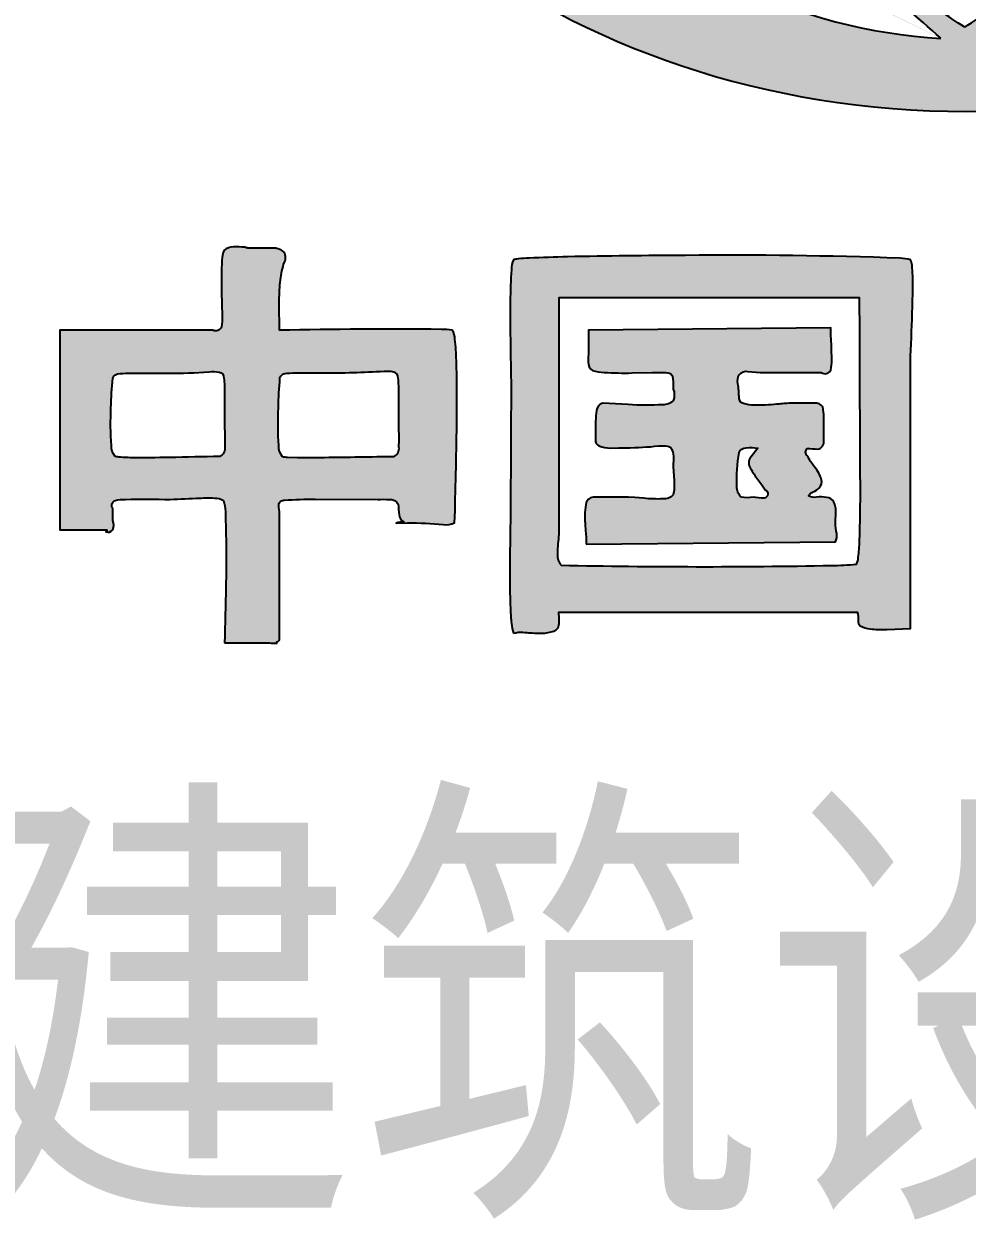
# Model space of a CAD drawing. Extents: x 6827379 to 6887889, y 99218 to 177608.
# Drawn here: x 6866640 to 6867181, y 164539 to 165225 of the extents above; entities that cross this region are included whole.
import ezdxf
from ezdxf.enums import TextEntityAlignment as Align

# ---------------------------------------------------------------- set-up
doc = ezdxf.new("R2010")
doc.units = 0
doc.header["$LTSCALE"] = 1000
doc.header["$MEASUREMENT"] = 0
doc.linetypes.add('CONTINOUS', pattern=[2000000.0, 1000000.0, 1000000.0])
doc.layers.add('公司徽标', color=7, linetype='Continuous')
doc.layers.add('校对1', color=2, linetype='Continuous')
doc.styles.add('黑体', font='simhei.ttf')

# ---------------------------------------------------------------- blocks, each defined once
blk = doc.blocks.new('徽标')
h = blk.add_hatch(color=256)
edge = h.paths.add_edge_path()
edge.add_ellipse((364018.3, -335679.1), major_axis=(-869.7, 0), ratio=0.832913, start_angle=188.1305, end_angle=531.8695)
edge.add_line((364879.3, -335781.5), (364645.2, -335781.5))
edge.add_ellipse((364025.8, -335679.1), major_axis=(0, 641.6), ratio=0.977882, start_angle=597.9537, end_angle=620.8115, ccw=False)
edge.add_arc((364026.1, -336728.9), 886.4, 53.1579, 55.1115)
edge.add_line((364533.2, -336001.8), (364546.1, -335950.7))
edge.add_line((364546.1, -335950.7), (364441.5, -335950.7))
edge.add_arc((363803.5, -336965.2), 1198.5, 57.8335, 63.4813)
edge.add_line((364338.6, -335892.8), (364434, -335892.8))
edge.add_line((364434, -335892.8), (364428.4, -335920.5))
edge.add_line((364428.4, -335920.5), (364550.3, -335920.5))
edge.add_line((364550.3, -335920.5), (364576.1, -335823.3))
edge.add_line((364576.1, -335823.3), (364224.8, -335823.3))
edge.add_line((364224.8, -335823.3), (364220.3, -335864))
edge.add_arc((364026.1, -336728.9), 886.4, 77.3511, 78.9883)
edge.add_line((364195.5, -335858.8), (364199.2, -335823.3))
edge.add_line((364199.2, -335823.3), (363851, -335823.3))
edge.add_line((363851, -335823.3), (363856.4, -335858.9))
edge.add_arc((364026.1, -336728.9), 886.4, 101.0415, 102.4571)
edge.add_line((363834.9, -335863.3), (363828.5, -335823.3))
edge.add_line((363828.5, -335823.3), (363470.6, -335823.3))
edge.add_line((363470.6, -335823.3), (363519.5, -336001.6))
edge.add_arc((364026.1, -336728.9), 886.4, 124.8615, 126.8755)
edge.add_ellipse((364025.8, -335679.1), major_axis=(0, 641.6), ratio=0.977882, start_angle=450.9671, end_angle=482.0789, ccw=False)
edge.add_line((363398.5, -335689.9), (363686.8, -335689.9))
edge.add_spline(control_points=[(363686.8, -335689.9), (363688.9, -335722.9), (363691.5, -335765), (363697.3, -335806.6), (363698.7, -335823.3)], knot_values=[2303.032966, 2303.032966, 2303.032966, 2303.032966, 2685.58307, 2791.009081, 2791.009081, 2791.009081, 2791.009081], degree=3, periodic=0)
edge.add_line((363698.7, -335823.3), (363722.2, -335823.3))
edge.add_spline(control_points=[(363722.2, -335823.3), (363721.3, -335818), (363720.6, -335799.6), (363719.2, -335790.1), (363718.7, -335785.9), (363717.8, -335779.1), (363717.5, -335782.1), (363717, -335777.1), (363716.7, -335774.6), (363715.9, -335767), (363715.4, -335762), (363714, -335746.9), (363713.2, -335736.7), (363711.6, -335713.9), (363710.8, -335701.2), (363709.9, -335689.9)], knot_values=[2288.744103, 2288.744103, 2288.744103, 2288.744103, 2352.11953, 2352.11953, 2403.26372, 2403.26372, 2433.243071, 2433.243071, 2463.222421, 2463.222421, 2523.181122, 2523.181122, 2643.098524, 2643.098524, 2791.009081, 2791.009081, 2791.009081, 2791.009081], degree=3, periodic=0)
edge.add_line((363709.9, -335689.9), (363936.6, -335689.9))
edge.add_arc((363799.7, -335509.8), 226.3, 285.3053, 307.2601, ccw=False)
edge.add_arc((363840.1, -335658.9), 71.8, 276.7251, 285.5924, ccw=False)
edge.add_line((363848.5, -335730.2), (363748.9, -335740.7))
edge.add_line((363748.9, -335740.7), (363743.4, -335741))
edge.add_arc((363742.9, -335762), 21, 88.7111, 119.3613)
edge.add_arc((363736.6, -335751.8), 9.08, 116.4483, 177.5678)
edge.add_line((363727.6, -335751.4), (363727.6, -335794.9))
edge.add_line((363727.6, -335794.9), (364309.6, -335794.9))
edge.add_line((364309.6, -335794.9), (364309.6, -335751.4))
edge.add_arc((364300.5, -335751.8), 9.08, 2.4322, 63.5517)
edge.add_arc((364294.2, -335762), 21, 60.6387, 91.2889)
edge.add_line((364293.7, -335741), (364288.2, -335740.7))
edge.add_line((364288.2, -335740.7), (364188.6, -335730.2))
edge.add_arc((364197, -335658.9), 71.8, 254.4076, 263.2749, ccw=False)
edge.add_arc((364237.5, -335509.8), 226.3, 232.7399, 254.6947, ccw=False)
edge.add_line((364100.5, -335689.9), (364326.6, -335689.9))
edge.add_spline(control_points=[(364326.6, -335689.9), (364325.8, -335701.2), (364325, -335713.9), (364323.4, -335736.7), (364322.6, -335746.9), (364321.2, -335762), (364320.7, -335767), (364319.9, -335774.6), (364319.6, -335777.1), (364319, -335782.1), (364318.7, -335779.1), (364317.9, -335785.9), (364317.3, -335790.1), (364316, -335799.6), (364315.2, -335818), (364314.4, -335823.3)], knot_values=[2288.744103, 2288.744103, 2288.744103, 2288.744103, 2436.65466, 2436.65466, 2556.572062, 2556.572062, 2616.530763, 2616.530763, 2646.510113, 2646.510113, 2676.489464, 2676.489464, 2727.633654, 2727.633654, 2791.009081, 2791.009081, 2791.009081, 2791.009081], degree=3, periodic=0)
edge.add_line((364314.4, -335823.3), (364337.9, -335823.3))
edge.add_spline(control_points=[(364337.9, -335823.3), (364339.3, -335806.6), (364345.1, -335765), (364347.7, -335722.9), (364349.8, -335689.9)], knot_values=[2306.755171, 2306.755171, 2306.755171, 2306.755171, 2412.17994, 2794.730045, 2794.730045, 2794.730045, 2794.730045], degree=3, periodic=0)
edge.add_line((364349.8, -335689.9), (364653.2, -335689.9))
edge.add_line((364653.2, -335689.9), (364653.2, -335668.2))
edge.add_line((364653.2, -335668.2), (364349.8, -335668.2))
edge.add_spline(control_points=[(364349.8, -335668.2), (364347.7, -335635.2), (364343.4, -335566.7), (364330.8, -335499.4), (364322.3, -335464.7)], knot_values=[1999.885526, 1999.885526, 1999.885526, 1999.885526, 2382.43563, 2794.730045, 2794.730045, 2794.730045, 2794.730045], degree=3, periodic=0)
edge.add_arc((364026.1, -334629.2), 886.4, 289.5184, 306.8421)
edge.add_ellipse((364025.8, -335679.1), major_axis=(0, 641.6), ratio=0.977882, start_angle=279.1885, end_angle=302.0463, ccw=False)
edge.add_line((364645.2, -335576.6), (364879.3, -335576.6))
edge = h.paths.add_edge_path(flags=16)
edge.add_ellipse((364025.8, -335679.1), major_axis=(0, 641.6), ratio=0.977882, start_angle=363.1752, end_angle=415.8266, ccw=False)
edge.add_spline(control_points=[(363991.1, -335038.5), (363936.5, -335086.5), (363813.4, -335194.8), (363746, -335348.9), (363721.6, -335436.9)], knot_values=[0, 0, 0, 0, 836.015491, 1885.753275, 1885.753275, 1885.753275, 1885.753275], degree=3, periodic=0)
edge.add_arc((364026.1, -334629.2), 863.2, 233.0077, 249.3367, ccw=False)
edge = h.paths.add_edge_path(flags=16)
edge.add_spline(control_points=[(363743.5, -335444.8), (363744, -335442.8), (363744.6, -335440.8), (363751.4, -335416.8), (363758.4, -335394.9), (363774.4, -335352.1), (363783.2, -335331), (363802.8, -335290.2), (363813.6, -335270.3), (363830.9, -335242.3), (363836.7, -335233.5), (363845.7, -335220.6), (363848.7, -335216.3), (363853.4, -335210), (363854.9, -335208), (363858.1, -335203.8), (363859.7, -335201.7), (363866.7, -335192.9), (363872.2, -335186.2), (363877.9, -335179.6)], knot_values=[700.303191, 700.303191, 700.303191, 700.303191, 725.013408, 725.013408, 994.515531, 994.515531, 1264.017653, 1264.017653, 1533.519776, 1533.519776, 1660.506228, 1660.506228, 1723.999454, 1723.999454, 1755.746067, 1755.746067, 1787.49268, 1787.49268, 1892.743739, 1892.743739, 1892.743739, 1892.743739], degree=3, periodic=0)
edge.add_line((363877.9, -335179.6), (363877.9, -335250.7))
edge.add_arc((363885.7, -335250.5), 7.76, 181.1961, 233.8189)
edge.add_arc((363944.7, -335160.8), 115.1, 236.5082, 250.1075)
edge.add_arc((363617.3, -336044.5), 827.3, 67.8073, 69.6123, ccw=False)
edge.add_arc((363897.7, -335354.3), 82.3, 52.8031, 67.091, ccw=False)
edge.add_arc((363918.3, -335326.1), 47.4, 26.7447, 51.9911, ccw=False)
edge.add_arc((363868.1, -335347.2), 101.8, 14.1631, 24.6132, ccw=False)
edge.add_arc((363131.2, -335487.6), 851.7, -0.2523, 11.1927, ccw=False)
edge.add_arc((364026.1, -334629.2), 863.2, 250.8834, 267.1328, ccw=False)
edge = h.paths.add_edge_path(flags=16)
edge.add_arc((364026.1, -334629.2), 886.4, 233.1245, 249.4905)
edge.add_spline(control_points=[(363715.6, -335459.5), (363706.4, -335495.9), (363693.3, -335565), (363688.9, -335635.2), (363686.8, -335668.2)], knot_values=[1975.369182, 1975.369182, 1975.369182, 1975.369182, 2408.458977, 2791.009081, 2791.009081, 2791.009081, 2791.009081], degree=3, periodic=0)
edge.add_line((363686.8, -335668.2), (363398.5, -335668.2))
edge.add_ellipse((364025.8, -335679.1), major_axis=(0, 641.6), ratio=0.977882, start_angle=417.9211, end_angle=449.0329, ccw=False)
edge = h.paths.add_edge_path(flags=16)
edge.add_spline(control_points=[(363939.7, -335116), (363951.3, -335105), (363963.2, -335094.2), (363985.5, -335074.3), (363996, -335065.1), (364018.3, -335051.3)], knot_values=[0, 0, 0, 0, 187.462886, 187.462886, 347.795996, 347.795996, 347.795996, 347.795996], degree=3, periodic=0)
edge.add_spline(control_points=[(364018.3, -335051.3), (364040.6, -335065.1), (364051, -335074.3), (364073.4, -335094.2), (364085.3, -335105), (364096.9, -335116)], knot_values=[0, 0, 0, 0, 160.33311, 160.33311, 347.795996, 347.795996, 347.795996, 347.795996], degree=3, periodic=0)
edge.add_line((364096.9, -335116), (363939.7, -335116))
edge = h.paths.add_edge_path(flags=16)
edge.add_arc((364026.1, -334629.2), 886.4, 250.9997, 267.1851)
edge.add_arc((362746.9, -335486.6), 1236, 352.6731, 358.7013, ccw=False)
edge.add_arc((363921.9, -335634.4), 51.8, 319.238, 349.0841, ccw=False)
edge.add_line((363961.2, -335668.2), (363709.9, -335668.2))
edge.add_spline(control_points=[(363709.9, -335668.2), (363710.8, -335656.9), (363711.6, -335644.3), (363713.2, -335621.4), (363714, -335611.3), (363715.4, -335596.1), (363715.9, -335591.1), (363716.7, -335583.6), (363717, -335581.1), (363717.5, -335576.1), (363717.8, -335573.6), (363718.7, -335566.8), (363719.2, -335562.6), (363722.2, -335541.3), (363725.1, -335524.3), (363730.3, -335498.9), (363732.1, -335490.4), (363735, -335477.7), (363736, -335473.5), (363737.2, -335468.7), (363737.4, -335468), (363737.6, -335467.4)], knot_values=[1984.398737, 1984.398737, 1984.398737, 1984.398737, 2132.309294, 2132.309294, 2252.226696, 2252.226696, 2312.185397, 2312.185397, 2342.164748, 2342.164748, 2372.144098, 2372.144098, 2423.288288, 2423.288288, 2628.931724, 2628.931724, 2731.753442, 2731.753442, 2783.164301, 2783.164301, 2791.009081, 2791.009081, 2791.009081, 2791.009081], degree=3, periodic=0)
edge = h.paths.add_edge_path(flags=16)
edge.add_ellipse((364025.8, -335679.1), major_axis=(0, 641.6), ratio=0.977882, start_angle=304.1408, end_angle=358.2672, ccw=False)
edge.add_arc((364026.1, -334629.2), 863.2, 289.654, 306.9589, ccw=False)
edge.add_spline(control_points=[(364316.5, -335442.1), (364292.1, -335352.3), (364224.4, -335195.7), (364099.7, -335086), (364044.8, -335037.8)], knot_values=[0, 0, 0, 0, 1070.566713, 1910.303168, 1910.303168, 1910.303168, 1910.303168], degree=3, periodic=0)
edge = h.paths.add_edge_path(flags=16)
edge.add_arc((364118.8, -335326.1), 47.4, 128.0089, 153.2553, ccw=False)
edge.add_arc((364139.4, -335354.3), 82.3, 112.909, 127.1969, ccw=False)
edge.add_arc((364419.8, -336044.5), 827.3, 110.3877, 112.1927, ccw=False)
edge.add_arc((364092.5, -335160.8), 115.1, 289.8925, 303.4918)
edge.add_arc((364151.4, -335250.5), 7.76, 306.1811, 358.8039)
edge.add_line((364159.2, -335250.7), (364159.2, -335180.2))
edge.add_spline(control_points=[(364159.2, -335180.2), (364164.7, -335186.6), (364170.1, -335193.1), (364176.9, -335201.7), (364178.5, -335203.8), (364181.6, -335208), (364183.2, -335210), (364187.9, -335216.3), (364190.9, -335220.6), (364199.9, -335233.5), (364205.7, -335242.3), (364223, -335270.3), (364233.8, -335290.2), (364253.4, -335331), (364262.2, -335352.1), (364278.1, -335394.9), (364285.2, -335416.8), (364292.5, -335442.4), (364293.5, -335446), (364294.4, -335449.7)], knot_values=[703.550588, 703.550588, 703.550588, 703.550588, 805.554251, 805.554251, 837.300864, 837.300864, 869.047477, 869.047477, 932.540702, 932.540702, 1059.527154, 1059.527154, 1329.029277, 1329.029277, 1598.5314, 1598.5314, 1868.033523, 1868.033523, 1912.484879, 1912.484879, 1912.484879, 1912.484879], degree=3, periodic=0)
edge.add_arc((364026.1, -334629.2), 863.2, 271.8586, 288.1086, ccw=False)
edge.add_arc((364905.9, -335487.6), 851.7, 168.8073, 180.2945, ccw=False)
edge.add_arc((364169.1, -335347.2), 101.8, 155.3868, 165.8369, ccw=False)
edge = h.paths.add_edge_path(flags=16)
edge.add_arc((364026.1, -334629.2), 886.4, 271.8334, 288.0109)
edge.add_spline(control_points=[(364300.2, -335472.2), (364301, -335475.5), (364301.8, -335478.7), (364304.5, -335490.4), (364306.3, -335498.9), (364311.5, -335524.3), (364314.4, -335541.3), (364317.3, -335562.6), (364317.9, -335566.8), (364318.7, -335573.6), (364319, -335576.1), (364319.6, -335581.1), (364319.9, -335583.6), (364320.7, -335591.1), (364321.2, -335596.1), (364322.6, -335611.3), (364323.4, -335621.4), (364325, -335644.3), (364325.8, -335656.9), (364326.6, -335668.2)], knot_values=[2004.12379, 2004.12379, 2004.12379, 2004.12379, 2043.654376, 2043.654376, 2146.476094, 2146.476094, 2352.11953, 2352.11953, 2403.26372, 2403.26372, 2433.243071, 2433.243071, 2463.222421, 2463.222421, 2523.181122, 2523.181122, 2643.098524, 2643.098524, 2791.009081, 2791.009081, 2791.009081, 2791.009081], degree=3, periodic=0)
edge.add_line((364326.6, -335668.2), (364075.9, -335668.2))
edge.add_arc((364115.2, -335634.4), 51.8, 190.9159, 220.762, ccw=False)
edge.add_arc((365290.2, -335486.6), 1236, 181.3273, 187.3269, ccw=False)
h.paths.add_polyline_path([(363715.7, -335884.4), (363721.7, -335932.8), (363625.1, -335932.8), (363617.8, -335884.4)], flags=16)
edge = h.paths.add_edge_path(flags=16)
edge.add_arc((364026.1, -336728.9), 863.2, 101.1487, 102.5846, ccw=False)
edge.add_line((363859.2, -335882), (363887.5, -336110.3))
edge.add_line((363887.5, -336110.3), (364173.5, -336110.3))
edge.add_line((364173.5, -336110.3), (364181.5, -336025.9))
edge.add_line((364181.5, -336025.9), (363974.8, -336025.9))
edge.add_line((363974.8, -336025.9), (363971.8, -335990.1))
edge.add_line((363971.8, -335990.1), (364183.1, -335990.1))
edge.add_line((364183.1, -335990.1), (364189.9, -335933.7))
edge.add_line((364189.9, -335933.7), (363965.7, -335933.7))
edge.add_line((363965.7, -335933.7), (363962.7, -335897.2))
edge.add_line((363962.7, -335897.2), (364191.5, -335897.1))
edge.add_line((364191.5, -335897.1), (364193.4, -335882.1))
edge.add_arc((364026.1, -336728.9), 863.2, 77.1543, 78.8258, ccw=False)
edge.add_line((364218.1, -335887.3), (364197.1, -336110.3))
edge.add_line((364197.1, -336110.3), (364209.1, -336110.3))
edge.add_spline(control_points=[(364209.1, -336110.3), (364204.2, -336118.1), (364199.2, -336125.7), (364190.9, -336137.5), (364187.9, -336141.8), (364183.2, -336148.1), (364181.6, -336150.2), (364178.5, -336154.3), (364176.9, -336156.4), (364170.1, -336165), (364164.7, -336171.5), (364096.9, -336242.2)], knot_values=[703.550588, 703.550588, 703.550588, 703.550588, 814.50267, 814.50267, 877.995896, 877.995896, 909.742509, 909.742509, 941.489122, 941.489122, 1043.492785, 1043.492785, 1043.492785, 1043.492785], degree=3, periodic=0)
edge.add_spline(control_points=[(364096.9, -336242.2), (364085.3, -336253.1), (364073.4, -336263.9), (364051, -336283.9), (364040.6, -336293), (364018.3, -336306.9)], knot_values=[0, 0, 0, 0, 187.462886, 187.462886, 347.795996, 347.795996, 347.795996, 347.795996], degree=3, periodic=0)
edge.add_spline(control_points=[(364018.3, -336306.9), (363996, -336293), (363985.5, -336283.9), (363963.2, -336263.9), (363951.3, -336253.1), (363939.7, -336242.2)], knot_values=[0, 0, 0, 0, 160.33311, 160.33311, 347.795996, 347.795996, 347.795996, 347.795996], degree=3, periodic=0)
edge.add_spline(control_points=[(363939.7, -336242.2), (363872.2, -336171.9), (363866.7, -336165.3), (363859.7, -336156.4), (363858.1, -336154.3), (363854.9, -336150.2), (363853.4, -336148.1), (363848.7, -336141.8), (363845.7, -336137.5), (363837.4, -336125.7), (363832.4, -336118.1), (363827.5, -336110.3)], knot_values=[700.303191, 700.303191, 700.303191, 700.303191, 805.554251, 805.554251, 837.300864, 837.300864, 869.047477, 869.047477, 932.540702, 932.540702, 1043.492785, 1043.492785, 1043.492785, 1043.492785], degree=3, periodic=0)
edge.add_line((363827.5, -336110.3), (363877.6, -336110.3))
edge.add_line((363877.6, -336110.3), (363776, -336000.1))
edge.add_line((363776, -336000.1), (363853.5, -336000.1))
edge.add_line((363853.5, -336000.1), (363838.1, -335886.5))
edge = h.paths.add_edge_path(flags=16)
edge.add_line((363654.7, -336016.7), (363746.8, -336110.3))
edge.add_line((363746.8, -336110.3), (363800.2, -336110.3))
edge.add_spline(control_points=[(363800.2, -336110.3), (363811.9, -336129.8), (363864.7, -336208.5), (363936.5, -336271.7), (363991.1, -336319.7)], knot_values=[0, 0, 0, 0, 263.302181, 1099.317672, 1099.317672, 1099.317672, 1099.317672], degree=3, periodic=0)
edge.add_ellipse((364025.8, -335679.1), major_axis=(0, 641.6), ratio=0.977882, start_angle=492.2251, end_angle=536.8248, ccw=False)
edge.add_line((363561.2, -336110.3), (363680.2, -336110.3))
edge.add_line((363680.2, -336110.3), (363654.7, -336016.7))
edge = h.paths.add_edge_path(flags=16)
edge.add_line((363525.8, -336025.5), (363542.1, -336087.6))
edge.add_ellipse((364025.8, -335679.1), major_axis=(0, 641.6), ratio=0.977882, start_angle=484.1734, end_angle=489.5524, ccw=False)
edge.add_arc((364026.1, -336728.9), 863.2, 125.4282, 126.9923, ccw=False)
h.paths.add_polyline_path([(364332.3, -335921.8, -0.027016), (364420.7, -335969.7), (364409.1, -336036.8), (364316, -336036.8)], flags=16)
edge = h.paths.add_edge_path(flags=16)
edge.add_line((364236.3, -336110.3), (364490.5, -336110.3))
edge.add_ellipse((364025.8, -335679.1), major_axis=(0, 641.6), ratio=0.977882, start_angle=541.7328, end_angle=587.7749, ccw=False)
edge.add_spline(control_points=[(364044.8, -336320.4), (364099.7, -336272.1), (364171.7, -336208.8), (364224.7, -336129.8), (364236.3, -336110.3)], knot_values=[0, 0, 0, 0, 839.736455, 1102.997931, 1102.997931, 1102.997931, 1102.997931], degree=3, periodic=0)
edge = h.paths.add_edge_path(flags=16)
edge.add_arc((364026.1, -336728.9), 863.2, 53.0411, 54.4901, ccw=False)
edge.add_ellipse((364025.8, -335679.1), major_axis=(0, 641.6), ratio=0.977882, start_angle=591.2131, end_angle=595.8592, ccw=False)
edge.add_line((364514.9, -336081), (364527.5, -336026.3))
h = blk.add_hatch(color=256)
h.paths.add_polyline_path([(363433.7, -336664.8, 0.145327), (363430.7, -336654.7, 0.036094), (363418.9, -336653.7, 0.007832), (363232.7, -336654.7, -0.01136), (363232.2, -336620.2, -0.024468), (363233.6, -336596.8, -0.056682), (363238.1, -336576.6, 0.338715), (363236.5, -336563.9, 0.131927), (363228, -336560.9, -0.426442), (363228.5, -336560.4), (363196.2, -336560.4, -0.048296), (363192.8, -336559.4, 0.03083), (363179.6, -336559.1, 0.187842), (363168.9, -336562.8, 0.092708), (363166.5, -336574.2, 0.02134), (363166.1, -336610.7), (363166.9, -336638.5, -0.055893), (363165.9, -336650.8, -0.428914), (363156.2, -336654.7), (363107.3, -336654.7), (362980.6, -336654.7), (362980.6, -336883.8), (363034.5, -336883.8, -0.473253), (363033.5, -336886.1, 0.331351), (363041.2, -336883.8, 0.271547), (363041.2, -336873), (363041.2, -336859.6, -0.4744), (363044.2, -336849.9, -0.041814), (363055.8, -336848.7, -0.007932), (363107.3, -336848.8, 0.002372), (363141, -336847.3, -0.028746), (363157.8, -336847.2, -0.143566), (363168.3, -336850.1, -0.083678), (363170.4, -336862.7, -0.01506), (363171, -336949.1, -0.001448), (363169.6, -337013.2), (363212.4, -337013.2, 0.010181), (363229.4, -337013.7, 0.878796), (363228.2, -337012.6, 0.369309), (363232.7, -337007.8), (363232.7, -336905.4), (363232.7, -336865, -0.019189), (363231.7, -336856.6, -0.488311), (363238.2, -336849.6, -0.018632), (363273.5, -336848.6), (363345.2, -336848.8, -0.021916), (363358.4, -336848.8, -0.318722), (363368.7, -336854.3, 0.025293), (363369.9, -336867.9, 0.234334), (363375.2, -336874.6, 0.110469), (363366.2, -336876.1), (363379.5, -336875.8, -0.026848), (363420.4, -336877.5, 0.172396), (363433.4, -336875.7, 0.003857), (363435.8, -336762.8, 0.010334), (363435.4, -336689.3, 0.019711)])
h.paths.add_polyline_path([(363281.2, -336704.1, 0.011662), (363352.4, -336702.1, -0.062185), (363361.9, -336702.3, -0.405263), (363368.7, -336709.6, -0.021125), (363369.4, -336727, -0.00153), (363369.5, -336767.9, -0.011346), (363369.5, -336788.8, -0.335965), (363364.1, -336799.4, -0.000794), (363284.1, -336800.5, -0.006869), (363253, -336800.6), (363241.8, -336800.3, -0.047411), (363235.4, -336799.4, -0.181402), (363231.2, -336787.1, -0.026029), (363230.8, -336743.6, -0.013755), (363232.7, -336709.5, -0.313105), (363241.1, -336704.4, -0.029702), (363254.3, -336704.1, -0.002646)], flags=16)
h.paths.add_polyline_path([(363168.8, -336709.6, -0.021125), (363169.6, -336727, -0.00153), (363169.6, -336767.9, -0.011346), (363169.7, -336788.8, -0.335965), (363164.2, -336799.4, -0.001058), (363106.3, -336800.7, -0.005745), (363061.6, -336800.9, -0.013135), (363050.4, -336800.4, -0.047972), (363043.9, -336799.4, -0.181402), (363039.7, -336787.1, -0.026029), (363039.2, -336743.6, -0.013755), (363041.2, -336709.5, -0.313105), (363049.5, -336704.4, -0.029702), (363062.7, -336704.1, -0.001705), (363104.6, -336704.1, 0.014999), (363151.8, -336702.4, -0.059096), (363162.5, -336702.6, -0.398693)], flags=16)
h = blk.add_hatch(color=256)
h.paths.add_polyline_path([(363958.7, -336592.3, 0.02128), (363957.9, -336579.9, 0.110503), (363956.3, -336573.9, 0.067567), (363944.4, -336572, 0.011497), (363698.3, -336568.8, 0.004427), (363562.9, -336570.4, 0.006542), (363518.8, -336571.9, 0.011347), (363506.1, -336572.8, 0.071962), (363500.8, -336573.9, 0.099776), (363498.4, -336585.1, 0.018173), (363497.2, -336658.6, 0.002014), (363498.1, -336714, -0.002489), (363496.7, -336923.3, 0.01118), (363497.3, -336974.8, 0.018643), (363498.6, -336991.3, 0.036821), (363500.8, -337002.4, -0.1071), (363512.3, -337001.2, 0.01359), (363529.2, -337002.4, 0.082142), (363544.1, -337000.6, 0.366539), (363553, -336993.1, 0.062297), (363553.2, -336985.6), (363552.7, -336978.2), (363895.1, -336978.2, -0.090784), (363896.3, -336988.8, 0.202151), (363898.3, -336993.7, 0.130115), (363909.7, -336997.2, 0.058672), (363929, -336998), (363956.3, -336997), (363956.3, -336684.4, 0.00231), (363958.4, -336627.9, 0.012121)])
h.paths.add_polyline_path([(363897.8, -336617.4, 0.000766), (363898.7, -336832.9, -0.009362), (363897.7, -336896.8, -0.019918), (363896.3, -336915.2, -0.12004), (363894.1, -336923, -0.025979), (363865.3, -336924.6, -0.009738), (363555.4, -336924.3, -0.176347), (363551.2, -336911.6, -0.033536), (363551.9, -336899.1, 0.019023), (363552.7, -336889.2), (363552.7, -336827.2), (363552.7, -336617.4)], flags=16)
h.paths.add_polyline_path([(363764.8, -336738.8, -0.315044), (363759.5, -336732.9, 0.043563), (363758.1, -336715.9, -0.161853), (363759.5, -336705.9, -0.297802), (363769.8, -336702), (363783.8, -336703.3, -0.000881), (363853.9, -336703.2, 0.450619), (363864.7, -336700.5, 0.057995), (363865.8, -336688.7, 0.013472), (363865.3, -336667.7), (363864.9, -336658.4), (363864.7, -336652), (363587, -336654.7), (363587, -336679, 0.019231), (363586.6, -336691.2, 0.269154), (363591.4, -336700.7, 0.070198), (363604.7, -336703.1, 0.018828), (363636.9, -336703.7), (363659.8, -336703.2, -0.021106), (363677.9, -336703.4, -0.392382), (363683.2, -336708.8), (363683.8, -336713.5), (363684, -336722.1, -0.187263), (363684.1, -336735.6, -0.198203), (363671.9, -336740.1, -0.033083), (363632.4, -336740), (363603.2, -336738.3, 0.341723), (363596.2, -336746.9, 0.043647), (363595.1, -336758.9), (363595.1, -336770.6, 0.023838), (363594.9, -336780.4, 0.28402), (363598.7, -336787.4, 0.079019), (363612.3, -336789.8), (363621.4, -336789.7), (363630.2, -336789.5, 0.02439), (363667.3, -336787.4, -0.066041), (363677, -336787.6, -0.306073), (363683, -336792.5, -0.089701), (363684.3, -336801.6), (363684, -336811.1), (363685, -336826.6, -0.025387), (363685.2, -336836.2, -0.06361), (363684.1, -336843.4, -0.237587), (363672.1, -336848.2, -0.034126), (363650.1, -336847.5), (363640, -336846.5), (363632.9, -336846.1), (363592.4, -336846.1, 0.358203), (363583.9, -336854.6, 0.055106), (363582.7, -336866.7, 0.017168), (363583.5, -336884.3, -0.015216), (363584.3, -336900), (363870, -336897.3, 0.197775), (363871.5, -336888.1, -0.034183), (363870, -336875.7), (363870.6, -336863.5, 0.043769), (363870.2, -336857.7, 0.07579), (363868.4, -336852, 0.260525), (363859.8, -336846.4, 0.044873), (363848.5, -336846.1, -0.196411), (363839.1, -336844.7, -0.192729), (363845.3, -336839.8, 0.129995), (363851.2, -336835.7, 0.267759), (363854, -336825.7, 0.066912), (363851.2, -336819, 0.029353), (363845.8, -336811.1, -0.03998), (363837.8, -336798.8, -0.452016), (363837.8, -336790.3, 0.011776), (363849.8, -336791, 0.450765), (363856.6, -336781.4), (363856.6, -336754.4, 0.077483), (363855.6, -336742.7, 0.305546), (363845.8, -336738.3), (363818.8, -336738.3, 0.011104), (363803.9, -336739.5, -0.031002), (363777.1, -336740.7, -0.071973)], flags=0)
h.paths.add_polyline_path([(363767.8, -336789.6, -0.053012), (363781.1, -336789.8), (363772.4, -336801, 0.330132), (363772.8, -336813.3, 0.037234), (363781.1, -336826), (363785.7, -336832.2), (363789.5, -336837.7, -0.747889), (363788.3, -336847.4, -0.032943), (363775.7, -336846.1, -0.122288), (363762.2, -336846.1, -0.23095), (363757.1, -336833.9, -0.052022), (363759.5, -336794.9, -0.311154)], flags=0)
for points in [[(363169.6, -337013.2), (363212.4, -337013.2, 0.010181), (363229.4, -337013.7, 0.514005), (363229, -337012.4, 0.32553), (363232.7, -337007.8), (363232.7, -336905.4), (363232.7, -336865, -0.02162), (363231.7, -336855.5, -0.435062), (363238.2, -336849.6, -0.018632), (363273.5, -336848.6), (363345.2, -336848.8, -0.021916), (363358.4, -336848.8, -0.318722), (363368.7, -336854.3, 0.022332), (363369.7, -336866.3, 0.279142), (363375.2, -336874.6, 0.110469), (363366.2, -336876.1), (363379.5, -336875.8, -0.026848), (363420.4, -336877.5, 0.172396), (363433.4, -336875.7, 0.003857), (363435.8, -336762.8, 0.010334), (363435.4, -336689.3, 0.019711), (363433.7, -336664.8, 0.145327), (363430.7, -336654.7, 0.038024), (363418.2, -336653.7, 0.007805), (363232.7, -336654.7, -0.01136), (363232.2, -336620.2, -0.024468), (363233.6, -336596.8, -0.056682), (363238.1, -336576.6, 0.338715), (363236.5, -336563.9, 0.117669), (363229, -336561, 0.489046), (363228.5, -336560.4), (363196.2, -336560.4, -0.048296), (363192.8, -336559.4, 0.03083), (363179.6, -336559.1, 0.187842), (363168.9, -336562.8, 0.092708), (363166.5, -336574.2, 0.02134), (363166.1, -336610.7), (363166.9, -336638.5, -0.055854), (363165.9, -336650.8, -0.428914), (363156.2, -336654.7), (363107.3, -336654.7), (362980.6, -336654.7), (362980.6, -336883.8), (363034.5, -336883.8, -0.473253), (363033.5, -336886.1, 0.331351), (363041.2, -336883.8, 0.271547), (363041.2, -336873), (363041.2, -336859.6, -0.4744), (363044.2, -336849.9, -0.041814), (363055.8, -336848.7, -0.007932), (363107.3, -336848.8, 0.002372), (363141, -336847.3, -0.028746), (363157.8, -336847.2, -0.143566), (363168.3, -336850.1, -0.083678), (363170.4, -336862.7, -0.01506), (363171, -336949.1, -0.001448), (363169.6, -337013.2)], [(363500.8, -337002.4, -0.101249), (363511.6, -337001.2, 0.014094), (363529.2, -337002.4, 0.082142), (363544.1, -337000.6, 0.366539), (363553, -336993.1, 0.062297), (363553.2, -336985.6), (363552.7, -336978.2), (363895.1, -336978.2, -0.084214), (363896.3, -336988.1, 0.232342), (363898.3, -336993.7, 0.130115), (363909.7, -336997.2, 0.058672), (363929, -336998), (363956.3, -336997), (363956.3, -336684.4, 0.00231), (363958.4, -336627.9, 0.012121), (363958.7, -336592.3, 0.02128), (363957.9, -336579.9, 0.110503), (363956.3, -336573.9, 0.067567), (363944.4, -336572, 0.011497), (363698.3, -336568.8, 0.004427), (363562.9, -336570.4, 0.006542), (363518.8, -336571.9, 0.011347), (363506.1, -336572.8, 0.071962), (363500.8, -336573.9, 0.099776), (363498.4, -336585.1, 0.018173), (363497.2, -336658.6, 0.002014), (363498.1, -336714, -0.002489), (363496.7, -336923.3, 0.01118), (363497.3, -336974.8, 0.018364), (363498.6, -336991, 0.037622), (363500.8, -337002.4)], [(363555.4, -336924.3, 0.009738), (363865.3, -336924.6, 0.025979), (363894.1, -336923, 0.12004), (363896.3, -336915.2, 0.019918), (363897.7, -336896.8, 0.009362), (363898.7, -336832.9, -0.000766), (363897.8, -336617.4), (363552.7, -336617.4), (363552.7, -336827.2), (363552.7, -336889.2, -0.020007), (363551.9, -336899.6, 0.032173), (363551.2, -336911.6, 0.176347), (363555.4, -336924.3)], [(363584.3, -336900), (363870, -336897.3, 0.197775), (363871.5, -336888.1, -0.034183), (363870, -336875.7), (363870.6, -336863.5, 0.043769), (363870.2, -336857.7, 0.07579), (363868.4, -336852, 0.260525), (363859.8, -336846.4, 0.044873), (363848.5, -336846.1, -0.196411), (363839.1, -336844.7, -0.178812), (363844.7, -336839.9, 0.140539), (363851.2, -336835.7, 0.276606), (363853.9, -336825.3, 0.065572), (363851.1, -336818.8, 0.028743), (363845.8, -336811.1, -0.03998), (363837.8, -336798.8, -0.452016), (363837.8, -336790.3, 0.011776), (363849.8, -336791, 0.450765), (363856.6, -336781.4), (363856.6, -336754.4, 0.077483), (363855.6, -336742.7, 0.305546), (363845.8, -336738.3), (363818.8, -336738.3, 0.011753), (363803, -336739.6, -0.030185), (363776.9, -336740.7, -0.071007), (363764.8, -336738.8, -0.315044), (363759.5, -336732.9, 0.043563), (363758.1, -336715.9, -0.161853), (363759.5, -336705.9, -0.297802), (363769.8, -336702), (363783.8, -336703.3, -0.000881), (363853.9, -336703.2, 0.450619), (363864.7, -336700.5, 0.057995), (363865.8, -336688.7, 0.013472), (363865.3, -336667.7), (363864.9, -336658.4), (363864.7, -336652), (363587, -336654.7), (363587, -336679, 0.019231), (363586.6, -336691.2, 0.269154), (363591.4, -336700.7, 0.070198), (363604.7, -336703.1, 0.018828), (363636.9, -336703.7), (363659.8, -336703.2, -0.021106), (363677.9, -336703.4, -0.350829), (363683.2, -336707.9), (363683.8, -336713.5), (363684, -336722.1, -0.187263), (363684.1, -336735.6, -0.198203), (363671.9, -336740.1, -0.033083), (363632.4, -336740), (363603.2, -336738.3, 0.341723), (363596.2, -336746.9, 0.043647), (363595.1, -336758.9), (363595.1, -336770.6, 0.023838), (363594.9, -336780.4, 0.28402), (363598.7, -336787.4, 0.079019), (363612.3, -336789.8), (363621.4, -336789.7), (363630.2, -336789.5, 0.02439), (363667.3, -336787.4, -0.07241), (363678, -336787.8, -0.269245), (363683, -336792.5, -0.089701), (363684.3, -336801.6), (363684, -336811.1), (363685.1, -336827.3, -0.023404), (363685.2, -336836.2, -0.06361), (363684.1, -336843.4, -0.237587), (363672.1, -336848.2, -0.034126), (363650.1, -336847.5), (363640, -336846.5), (363632.9, -336846.1), (363592.4, -336846.1, 0.358203), (363583.9, -336854.6, 0.056839), (363582.7, -336867.1, 0.016793), (363583.5, -336884.3, -0.015216), (363584.3, -336900)], [(363043.9, -336799.4, -0.181402), (363039.7, -336787.1, -0.026029), (363039.2, -336743.6, -0.013755), (363041.2, -336709.5, -0.313105), (363049.5, -336704.4, -0.029702), (363062.7, -336704.1, -0.001705), (363104.6, -336704.1, 0.014999), (363151.8, -336702.4, -0.064643), (363163.5, -336702.7, -0.356749), (363168.8, -336709.6, -0.021125), (363169.6, -336727, -0.00153), (363169.6, -336767.9, -0.011346), (363169.7, -336788.8, -0.335965), (363164.2, -336799.4, -0.001058), (363106.3, -336800.7, -0.005745), (363061.6, -336800.9, -0.013135), (363050.4, -336800.4, -0.047972), (363043.9, -336799.4)], [(363235.4, -336799.4, 0.046373), (363241.7, -336800.3), (363253, -336800.6, 0.006869), (363284.1, -336800.5, 0.000794), (363364.1, -336799.4, 0.335965), (363369.5, -336788.8, 0.011346), (363369.5, -336767.9, 0.00153), (363369.4, -336727, 0.021125), (363368.7, -336709.6, 0.338294), (363363.5, -336702.6, 0.073242), (363352.4, -336702.1, -0.011662), (363281.2, -336704.1, 0.002646), (363254.3, -336704.1, 0.029702), (363241.1, -336704.4, 0.313105), (363232.7, -336709.5, 0.013755), (363230.8, -336743.6, 0.026029), (363231.2, -336787.1, 0.181402), (363235.4, -336799.4)], [(363762.2, -336846.1, -0.23095), (363757.1, -336833.9, -0.052022), (363759.5, -336794.9, -0.311154), (363767.8, -336789.6, -0.053012), (363781.1, -336789.8), (363773, -336800.3, 0.356162), (363772.8, -336813.3, 0.037234), (363781.1, -336826), (363785.7, -336832.2), (363789.5, -336837.7, -0.747889), (363788.3, -336847.4, -0.032943), (363775.7, -336846.1, -0.122288), (363762.2, -336846.1)]]:
    blk.add_lwpolyline(points, format="xyb")
for points, knots in [([(363991.1, -336319.7), (363936.5, -336271.7), (363864.7, -336208.5), (363811.9, -336129.8), (363800.2, -336110.3)], [0, 0, 0, 0, 836.015491, 1099.317672, 1099.317672, 1099.317672, 1099.317672]), ([(364018.3, -336306.9), (363996, -336293), (363985.5, -336283.9), (363963.2, -336263.9), (363951.3, -336253.1), (363939.7, -336242.2)], [0, 0, 0, 0, 160.33311, 160.33311, 347.795996, 347.795996, 347.795996, 347.795996]), ([(364018.3, -336306.9), (364040.6, -336293), (364051, -336283.9), (364073.4, -336263.9), (364085.3, -336253.1), (364096.9, -336242.2)], [0, 0, 0, 0, 160.33311, 160.33311, 347.795996, 347.795996, 347.795996, 347.795996])]:
    blk.add_open_spline(points, degree=3, knots=knots)
at = {"layer": '公司徽标'}
for centre, major_axis, ratio, start_param, end_param in [((364018.3, -335679.1), (-869.7, 0), 0.832913, 3.283496, 9.282874), ((364025.8, -335679.1), (0, 641.6), 0.977882, 8.590949, 9.36936)]:
    blk.add_ellipse(centre, major_axis=major_axis, ratio=ratio, start_param=start_param, end_param=end_param, dxfattribs=at)
blk = doc.blocks.new('asdasdsadsads')
blk.add_blockref('徽标', (5999080.2, 567842.1))
at = {"style": '黑体', "width": 0.85}
blk.add_text('中铁时代建筑设计院有限公司', height=400, dxfattribs=at).set_placement((6363098.5, 230210.5), align=Align.CENTER)

msp = doc.modelspace()

# ---------------------------------------------------------------- block references
at = {"layer": '校对1', "linetype": 'CONTINOUS', "xscale": 0.5, "yscale": 0.5, "zscale": 0.5}
msp.add_blockref('asdasdsadsads', (3685630.12, 49456.01), dxfattribs=at)

doc.saveas('drawing.dxf')
